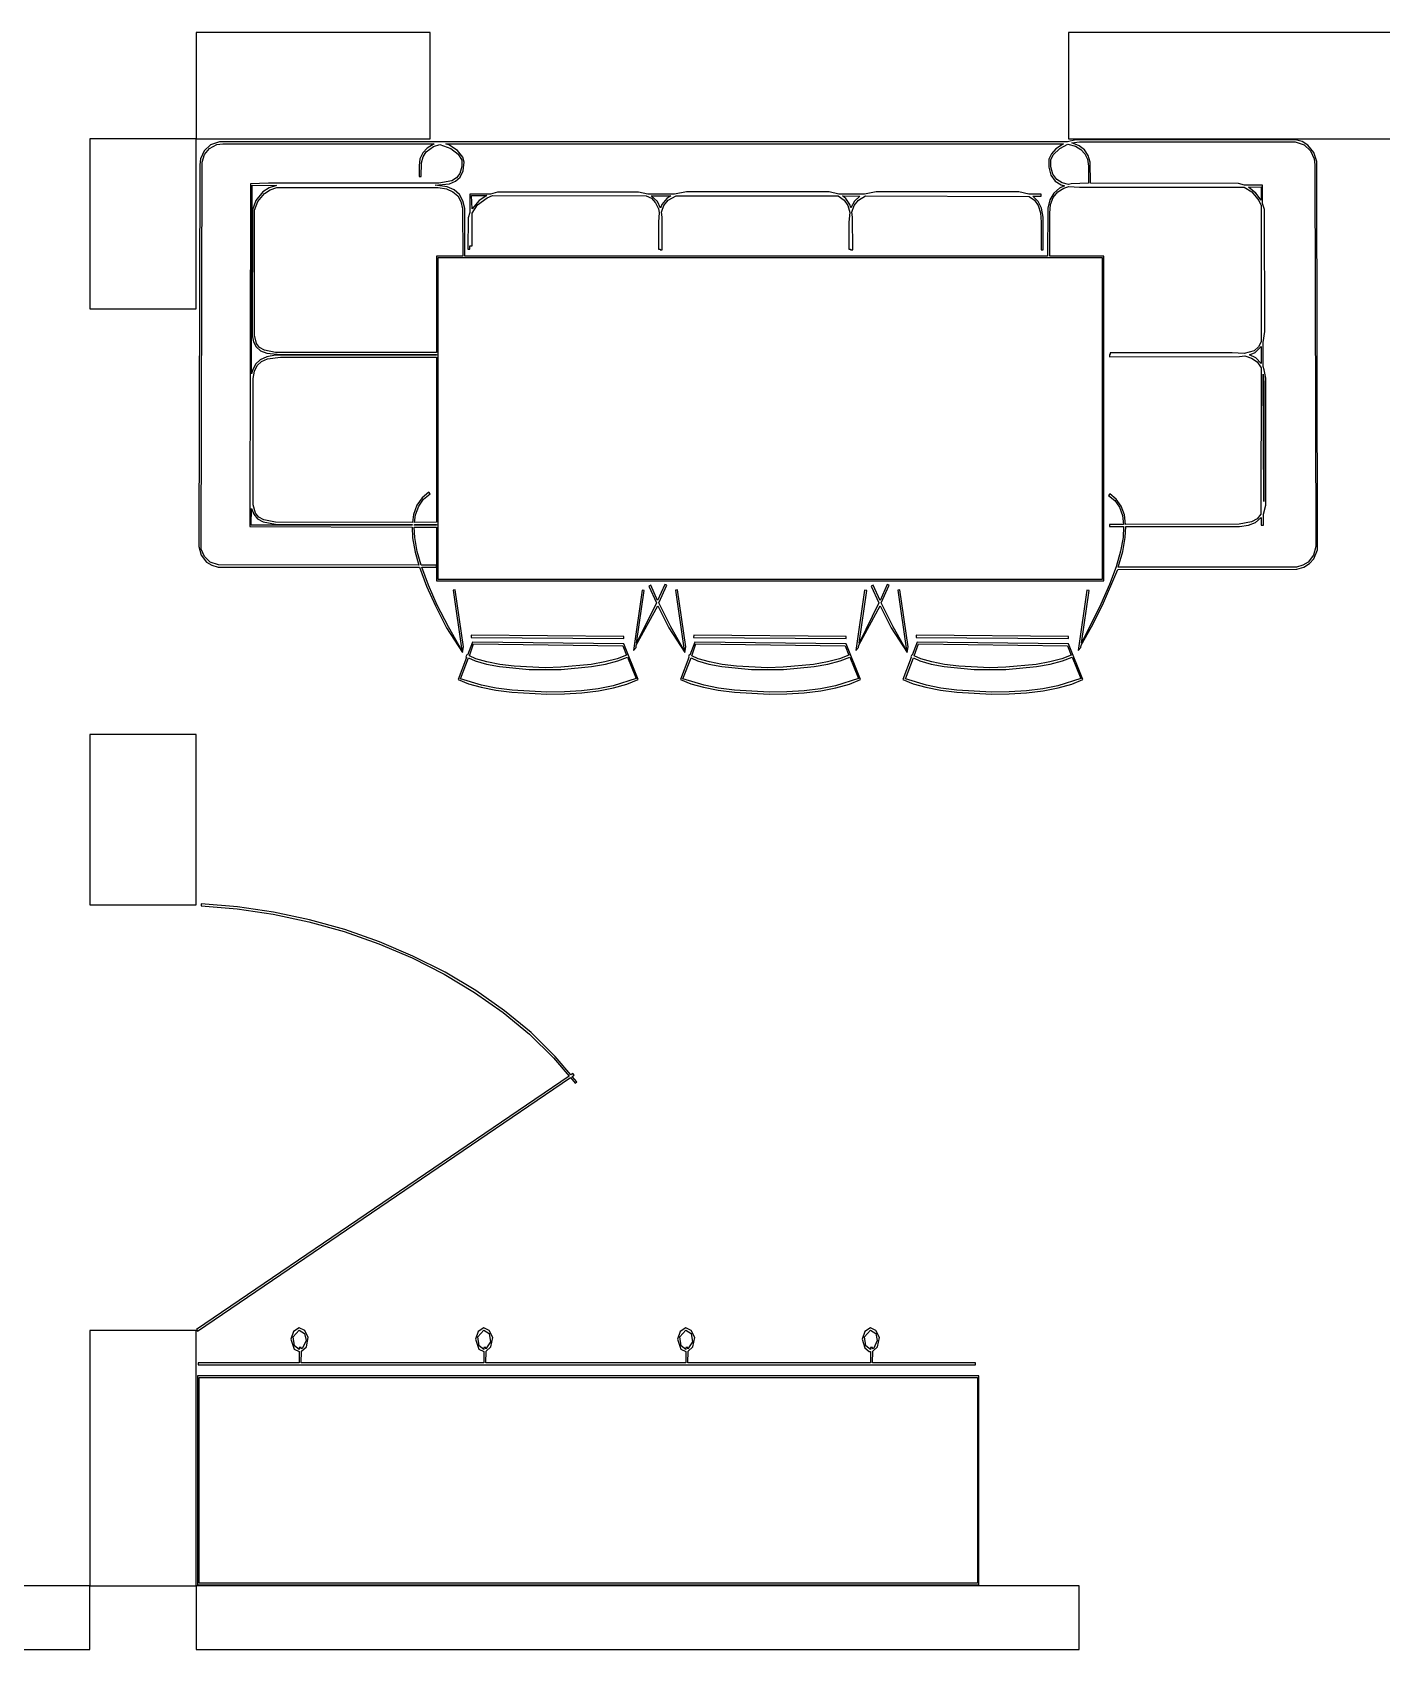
# Model space of a CAD drawing. Header units: metres. Extents: x -12.3 to 21.7, y -8.9 to 7.5.
# Drawn here: x 13.365 to 16.536, y -4.55 to -0.75 of the extents above; entities that cross this region are included whole.
import ezdxf

# ---------------------------------------------------------------- set-up
doc = ezdxf.new("R2010")
doc.units = ezdxf.units.M

msp = doc.modelspace()

# ---------------------------------------------------------------- linework, layer by layer
for p, q in [((14.3, -0.75), (13.75, -0.75)), ((13.75, -0.75), (13.75, -1)), ((14.3, -1), (14.3, -0.75)), ((16.7, -0.75), (15.8, -0.75)), ((15.8, -0.75), (15.8, -1)), ((13.75, -1), (13.5, -1)), ((13.5, -1), (13.5, -1.39999)), ((13.75, -1), (14.3, -1)), ((13.75, -1.39999), (13.75, -1)), ((13.7839, -1.01468), (13.7689, -1.02864)), ((13.7697, -1.0368), (13.7814, -1.02257)), ((13.7814, -1.02257), (13.7984, -1.01384)), ((13.8046, -1.00752), (13.7839, -1.01468)), ((13.7984, -1.01384), (13.8127, -1.01199)), ((15.7976, -1.00752), (13.8046, -1.00752)), ((13.8127, -1.01199), (14.3094, -1.01199)), ((14.2926, -1.02179), (14.2824, -1.03328)), ((14.2908, -1.03047), (14.308, -1.01793)), ((14.3094, -1.01199), (14.2926, -1.02179)), ((14.308, -1.01793), (14.3228, -1.01314)), ((14.3228, -1.01314), (14.3485, -1.02255)), ((14.3436, -1.01445), (14.3367, -1.01166)), ((14.3367, -1.01166), (15.7882, -1.0117)), ((14.3639, -1.02736), (14.3436, -1.01445)), ((14.3485, -1.02255), (14.3656, -1.0359)), ((15.7703, -1.02359), (15.7597, -1.03513)), ((15.7638, -1.03796), (15.7797, -1.02257)), ((15.7882, -1.0117), (15.7703, -1.02359)), ((15.7797, -1.02257), (15.7983, -1.01265)), ((15.817, -1.00255), (15.7976, -1.00752)), ((15.7983, -1.01265), (15.8161, -1.0175)), ((15.8, -1), (16.7, -1)), ((15.8078, -1.00951), (15.8256, -1.007)), ((15.8252, -1.01653), (15.8078, -1.00951)), ((15.8161, -1.0175), (15.8287, -1.02489)), ((16.3335, -1.00256), (15.817, -1.00255)), ((15.8375, -1.02625), (15.8252, -1.01653)), ((15.8256, -1.007), (16.3329, -1.00752)), ((15.8287, -1.02489), (15.8383, -1.03514)), ((16.3329, -1.00752), (16.3535, -1.01468)), ((16.3492, -1.00685), (16.3335, -1.00256)), ((16.3624, -1.0148), (16.3492, -1.00685)), ((16.3535, -1.01468), (16.3686, -1.02864)), ((16.3766, -1.03206), (16.3624, -1.0148)), ((13.7586, -1.06126), (13.756, -1.95808)), ((13.7603, -1.04727), (13.7586, -1.06126)), ((13.7689, -1.02864), (13.7603, -1.04727)), ((13.7621, -1.96396), (13.764, -1.05476)), ((13.764, -1.05476), (13.7697, -1.0368)), ((14.276, -1.04752), (14.2738, -1.06389)), ((14.2738, -1.06389), (14.2738, -1.08833)), ((14.2824, -1.03328), (14.276, -1.04752)), ((14.2788, -1.08833), (14.2793, -1.0562)), ((14.2793, -1.0562), (14.2832, -1.04214)), ((14.2832, -1.04214), (14.2908, -1.03047)), ((14.3769, -1.04358), (14.3639, -1.02736)), ((14.3656, -1.0359), (14.3742, -1.05043)), ((14.3742, -1.05043), (14.3741, -1.06537)), ((14.3797, -1.05487), (14.3769, -1.04358)), ((14.3772, -1.07552), (14.3797, -1.05487)), ((15.7536, -1.04805), (15.7534, -1.06664)), ((15.7597, -1.03513), (15.7536, -1.04805)), ((15.7584, -1.04924), (15.7638, -1.03796)), ((15.7584, -1.06599), (15.7584, -1.04924)), ((15.8463, -1.0392), (15.8375, -1.02625)), ((15.8383, -1.03514), (15.8444, -1.04822)), ((15.8444, -1.04822), (15.8466, -1.06406)), ((15.851, -1.05511), (15.8463, -1.0392)), ((15.8516, -1.10414), (15.851, -1.05511)), ((16.3686, -1.02864), (16.3771, -1.04727)), ((16.3834, -1.05356), (16.3766, -1.03206)), ((16.3771, -1.04727), (16.3788, -1.06126)), ((16.3788, -1.06126), (16.3814, -1.95808)), ((16.3851, -1.96619), (16.3834, -1.05356)), ((14.2738, -1.08833), (14.2788, -1.08833)), ((14.3508, -1.09866), (14.3205, -1.10399)), ((14.3454, -1.10571), (14.3593, -1.09996)), ((14.3618, -1.09192), (14.3508, -1.09866)), ((14.3593, -1.09996), (14.3701, -1.09023)), ((14.3697, -1.08136), (14.3618, -1.09192)), ((14.3741, -1.06537), (14.3697, -1.08136)), ((14.3701, -1.09023), (14.3772, -1.07552)), ((15.7534, -1.06664), (15.7588, -1.08574)), ((15.7633, -1.08356), (15.7584, -1.06599)), ((15.7588, -1.08574), (15.769, -1.09938)), ((15.7723, -1.09566), (15.7633, -1.08356)), ((15.769, -1.09938), (15.7829, -1.10789)), ((15.7848, -1.10327), (15.7723, -1.09566)), ((15.8466, -1.06406), (15.8466, -1.10414)), ((13.8779, -1.10561), (13.8759, -1.91139)), ((13.9201, -1.10414), (13.8779, -1.10561)), ((13.8803, -1.55215), (13.8815, -1.10915)), ((13.8815, -1.10915), (13.9391, -1.10988)), ((13.907, -1.12503), (13.8904, -1.14484)), ((13.8947, -1.14737), (13.9103, -1.12885)), ((13.9219, -1.11533), (13.907, -1.12503)), ((13.9103, -1.12885), (13.9241, -1.11983)), ((14.3205, -1.10399), (13.9201, -1.10414)), ((13.9391, -1.10988), (13.9219, -1.11533)), ((13.9241, -1.11983), (13.9398, -1.11482)), ((13.9398, -1.11482), (14.319, -1.11456)), ((14.3118, -1.10915), (14.3454, -1.10571)), ((14.3396, -1.11308), (14.3118, -1.10915)), ((14.319, -1.11456), (14.3382, -1.11787)), ((14.3382, -1.11787), (14.3534, -1.12442)), ((14.356, -1.12018), (14.3396, -1.11308)), ((14.3534, -1.12442), (14.3647, -1.13414)), ((14.3685, -1.13095), (14.356, -1.12018)), ((14.3647, -1.13414), (14.3723, -1.14731)), ((14.3769, -1.14549), (14.3685, -1.13095)), ((14.4416, -1.12996), (14.3934, -1.12996)), ((14.3934, -1.12996), (14.3934, -1.17348)), ((14.3969, -1.1335), (14.4334, -1.13354)), ((14.3983, -1.16432), (14.3969, -1.1335)), ((14.4112, -1.15564), (14.4335, -1.13899)), ((14.4334, -1.13354), (14.4148, -1.14548)), ((14.4335, -1.13899), (14.4465, -1.13356)), ((14.4579, -1.12561), (14.4416, -1.12996)), ((14.4465, -1.13356), (14.8076, -1.13394)), ((14.7896, -1.12535), (14.4579, -1.12561)), ((14.8111, -1.12996), (14.7896, -1.12535)), ((14.8076, -1.13394), (14.8197, -1.13995)), ((14.8741, -1.12996), (14.8111, -1.12996)), ((14.834, -1.14757), (14.8194, -1.13396)), ((14.8194, -1.13396), (14.8651, -1.13402)), ((14.8197, -1.13995), (14.8298, -1.15036)), ((14.8651, -1.13402), (14.8557, -1.14043)), ((14.859, -1.14418), (14.8777, -1.13402)), ((14.9022, -1.1244), (14.8741, -1.12996)), ((14.8777, -1.13402), (15.2584, -1.13445)), ((15.2373, -1.12442), (14.9022, -1.1244)), ((15.2606, -1.12996), (15.2373, -1.12442)), ((15.2584, -1.13445), (15.2729, -1.14418)), ((15.3208, -1.12996), (15.2606, -1.12996)), ((15.2765, -1.14073), (15.2689, -1.13446)), ((15.2689, -1.13446), (15.3099, -1.13513)), ((15.3099, -1.13513), (15.2968, -1.14696)), ((15.3061, -1.14418), (15.3229, -1.13451)), ((15.3483, -1.1244), (15.3208, -1.12996)), ((15.3229, -1.13451), (15.7074, -1.13553)), ((15.6832, -1.12442), (15.3483, -1.1244)), ((15.7069, -1.12996), (15.6832, -1.12442)), ((15.7355, -1.12996), (15.7069, -1.12996)), ((15.7074, -1.13553), (15.7197, -1.14418)), ((15.7286, -1.14716), (15.7163, -1.13495)), ((15.7163, -1.13495), (15.7355, -1.13496)), ((15.7355, -1.13496), (15.7355, -1.12996)), ((15.7651, -1.12776), (15.7558, -1.14368)), ((15.7579, -1.15421), (15.7642, -1.13774)), ((15.7642, -1.13774), (15.7747, -1.12511)), ((15.7788, -1.11592), (15.7651, -1.12776)), ((15.7747, -1.12511), (15.7891, -1.11618)), ((15.7904, -1.11043), (15.7788, -1.11592)), ((15.7829, -1.10789), (15.7904, -1.11043)), ((15.8001, -1.10744), (15.7848, -1.10327)), ((15.7891, -1.11618), (15.8004, -1.1125)), ((15.8066, -1.10596), (15.8001, -1.10744)), ((15.8004, -1.1125), (15.8256, -1.11414)), ((15.8466, -1.10414), (15.8066, -1.10596)), ((15.8256, -1.11414), (16.2126, -1.11414)), ((16.1992, -1.10493), (15.8516, -1.10414)), ((16.2135, -1.10915), (16.1992, -1.10493)), ((16.2126, -1.11414), (16.2304, -1.12503)), ((16.256, -1.10915), (16.2135, -1.10915)), ((16.2231, -1.11389), (16.2525, -1.11269)), ((16.2404, -1.12766), (16.2231, -1.11389)), ((16.2304, -1.12503), (16.2471, -1.14484)), ((16.2525, -1.14442), (16.2404, -1.12766)), ((16.2525, -1.11269), (16.2525, -1.14442)), ((16.2561, -1.15198), (16.256, -1.10915)), ((13.882, -1.16725), (13.8818, -1.46184)), ((13.8904, -1.14484), (13.882, -1.16725)), ((13.8868, -1.4614), (13.887, -1.16801)), ((13.887, -1.16801), (13.8947, -1.14737)), ((14.3723, -1.14731), (14.3762, -1.16443)), ((14.3762, -1.16443), (14.3768, -1.27553)), ((14.3812, -1.16389), (14.3769, -1.14549)), ((14.3817, -1.27553), (14.3812, -1.16389)), ((14.3934, -1.17348), (14.3893, -1.18605)), ((14.4148, -1.14548), (14.3983, -1.16432)), ((14.3984, -1.17458), (14.4112, -1.15564)), ((14.3984, -1.25191), (14.3984, -1.17458)), ((14.8298, -1.15036), (14.8365, -1.16502)), ((14.841, -1.16277), (14.834, -1.14757)), ((14.8381, -1.173), (14.8361, -1.19577)), ((14.8365, -1.16502), (14.8381, -1.173)), ((14.8446, -1.15453), (14.841, -1.16277)), ((14.8434, -1.17273), (14.849, -1.15689)), ((14.8448, -1.18396), (14.8434, -1.17273)), ((14.8557, -1.14043), (14.8446, -1.15453)), ((14.849, -1.15689), (14.859, -1.14418)), ((15.2729, -1.14418), (15.2812, -1.15689)), ((15.2858, -1.15483), (15.2765, -1.14073)), ((15.2812, -1.15689), (15.2858, -1.17303)), ((15.2858, -1.17303), (15.2838, -1.19579)), ((15.2886, -1.16255), (15.2858, -1.15483)), ((15.2968, -1.14696), (15.2886, -1.16255)), ((15.291, -1.17264), (15.2964, -1.15689)), ((15.2924, -1.18394), (15.291, -1.17264)), ((15.2964, -1.15689), (15.3061, -1.14418)), ((15.7197, -1.14418), (15.7285, -1.15689)), ((15.7285, -1.15689), (15.7338, -1.17401)), ((15.7363, -1.16338), (15.7286, -1.14716)), ((15.7338, -1.17401), (15.7356, -1.19588)), ((15.7401, -1.18391), (15.7363, -1.16338)), ((15.7513, -1.16336), (15.7507, -1.27553)), ((15.7558, -1.14368), (15.7513, -1.16336)), ((15.7557, -1.17458), (15.7579, -1.15421)), ((15.7557, -1.27553), (15.7557, -1.17458)), ((16.2471, -1.14484), (16.2525, -1.15659)), ((16.2525, -1.15659), (16.2527, -1.47702)), ((16.2603, -1.16649), (16.2561, -1.15198)), ((16.261, -1.45316), (16.2603, -1.16649)), ((14.3893, -1.18605), (14.3884, -1.25955)), ((14.8361, -1.19577), (14.8361, -1.25957)), ((14.8452, -1.26115), (14.8448, -1.18396)), ((15.2838, -1.19579), (15.2838, -1.25957)), ((15.2929, -1.26115), (15.2924, -1.18394)), ((15.7356, -1.19588), (15.7356, -1.26115)), ((15.7406, -1.26115), (15.7401, -1.18391)), ((14.3934, -1.25955), (14.3934, -1.25191)), ((14.3934, -1.25191), (14.3984, -1.25191)), ((14.3768, -1.27553), (14.315, -1.27553)), ((14.315, -1.27553), (14.315, -1.50208)), ((14.3186, -2.03535), (14.3186, -1.27907)), ((14.3186, -1.27907), (15.8793, -1.27907)), ((15.7507, -1.27553), (14.3817, -1.27553)), ((14.3884, -1.25955), (14.3934, -1.25955)), ((14.8361, -1.25957), (14.8402, -1.25957)), ((14.8402, -1.25957), (14.8402, -1.26115)), ((14.8402, -1.26115), (14.8452, -1.26115)), ((15.2838, -1.25957), (15.2879, -1.25957)), ((15.2879, -1.25957), (15.2879, -1.26115)), ((15.2879, -1.26115), (15.2929, -1.26115)), ((15.7356, -1.26115), (15.7406, -1.26115)), ((15.8828, -1.27553), (15.7557, -1.27553)), ((15.8793, -1.27907), (15.8793, -2.03535)), ((15.8828, -2.03889), (15.8828, -1.27553)), ((13.5, -1.39999), (13.75, -1.39999)), ((13.8818, -1.46184), (13.8848, -1.47702)), ((13.8848, -1.47702), (13.8911, -1.48907)), ((13.8919, -1.48108), (13.8868, -1.4614)), ((13.8991, -1.49017), (13.8919, -1.48108)), ((16.2527, -1.47702), (16.2463, -1.48907)), ((16.2571, -1.53551), (16.2574, -1.47862)), ((16.2574, -1.47862), (16.261, -1.45316)), ((13.9004, -1.51915), (13.8893, -1.52994)), ((13.8911, -1.48907), (13.9015, -1.49805)), ((13.9102, -1.49677), (13.8991, -1.49017)), ((13.9159, -1.51205), (13.9004, -1.51915)), ((13.9015, -1.49805), (13.9164, -1.504)), ((13.9032, -1.5233), (13.9174, -1.51685)), ((13.9367, -1.50195), (13.9102, -1.49677)), ((13.9363, -1.50856), (13.9159, -1.51205)), ((13.9164, -1.504), (13.9484, -1.50731)), ((13.9174, -1.51685), (13.9484, -1.51312)), ((14.315, -1.50839), (13.9363, -1.50856)), ((14.315, -1.50208), (13.9367, -1.50195)), ((13.9484, -1.50731), (14.315, -1.50708)), ((13.9484, -1.51312), (14.315, -1.5134)), ((14.315, -1.50708), (14.315, -1.50839)), ((14.315, -1.5134), (14.315, -1.90106)), ((15.8978, -1.50731), (15.8962, -1.50731)), ((15.8962, -1.50731), (15.8962, -1.51231)), ((15.8962, -1.51231), (16.2014, -1.51193)), ((16.1843, -1.50311), (15.8978, -1.50311)), ((15.8978, -1.50311), (15.8978, -1.50731)), ((16.2128, -1.50494), (16.1843, -1.50311)), ((16.2014, -1.51193), (16.2144, -1.51041)), ((16.2359, -1.49805), (16.2128, -1.50494)), ((16.2144, -1.51041), (16.2299, -1.51515)), ((16.2249, -1.508), (16.2385, -1.50235)), ((16.2399, -1.51501), (16.2249, -1.508)), ((16.2299, -1.51515), (16.2431, -1.52408)), ((16.2463, -1.48907), (16.2359, -1.49805)), ((16.2385, -1.50235), (16.2527, -1.48833)), ((16.2527, -1.52788), (16.2399, -1.51501)), ((16.2527, -1.48833), (16.2527, -1.52788)), ((13.8822, -1.54448), (13.8803, -1.55215)), ((13.8893, -1.52994), (13.8822, -1.54448)), ((13.8838, -1.56329), (13.887, -1.54599)), ((13.887, -1.54599), (13.8933, -1.53284)), ((13.8933, -1.53284), (13.9032, -1.5233)), ((16.2431, -1.52408), (16.2528, -1.53816)), ((16.2528, -1.53816), (16.2522, -1.8824)), ((16.26, -1.54297), (16.2571, -1.53551)), ((16.259, -1.85202), (16.2574, -1.55319)), ((16.2574, -1.55319), (16.259, -1.57355)), ((16.2636, -1.56247), (16.26, -1.54297)), ((13.8838, -1.86031), (13.8838, -1.56329)), ((16.259, -1.57355), (16.259, -1.85202)), ((16.2636, -1.8613), (16.2636, -1.56247)), ((13.8896, -1.87987), (13.8838, -1.86031)), ((14.2686, -1.86099), (14.2607, -1.8826)), ((14.2809, -1.84343), (14.2686, -1.86099)), ((14.273, -1.86331), (14.2846, -1.84683)), ((14.297, -1.8304), (14.2809, -1.84343)), ((14.2846, -1.84683), (14.3001, -1.83429)), ((14.3001, -1.83429), (14.297, -1.8304)), ((15.8968, -1.83429), (15.8937, -1.83818)), ((15.8937, -1.83818), (15.9087, -1.85025)), ((15.9123, -1.84683), (15.8968, -1.83429)), ((15.9087, -1.85025), (15.9195, -1.86562)), ((15.9239, -1.86331), (15.9123, -1.84683)), ((16.2579, -1.88193), (16.2636, -1.8613)), ((13.8795, -1.90787), (13.8801, -1.86879)), ((13.8801, -1.86879), (13.8853, -1.8824)), ((13.8853, -1.8824), (13.8943, -1.89291)), ((13.8974, -1.88904), (13.8896, -1.87987)), ((13.8943, -1.89291), (13.9076, -1.90038)), ((13.9094, -1.89571), (13.8974, -1.88904)), ((13.9366, -1.90092), (13.9094, -1.89571)), ((14.2607, -1.8826), (14.2583, -1.90129)), ((14.2633, -1.90129), (14.2656, -1.88377)), ((14.2656, -1.88377), (14.273, -1.86331)), ((15.9195, -1.86562), (15.9265, -1.88496)), ((15.9314, -1.88377), (15.9239, -1.86331)), ((15.9265, -1.88496), (15.9292, -1.90628)), ((15.9342, -1.90628), (15.9314, -1.88377)), ((16.2431, -1.89291), (16.2299, -1.90038)), ((16.2395, -1.90138), (16.253, -1.88986)), ((16.2522, -1.8824), (16.2431, -1.89291)), ((16.253, -1.88986), (16.253, -1.90788)), ((16.258, -1.90787), (16.2579, -1.88193)), ((13.8759, -1.91139), (14.2576, -1.91269)), ((14.2574, -1.90787), (13.8795, -1.90787)), ((13.9076, -1.90038), (13.9363, -1.90591)), ((13.9363, -1.90591), (14.2577, -1.90628)), ((14.2583, -1.90129), (13.9366, -1.90092)), ((14.2577, -1.90628), (14.2574, -1.90787)), ((14.2576, -1.91269), (14.2587, -1.93764)), ((14.2587, -1.93764), (14.2647, -1.97122)), ((14.2625, -1.90787), (14.2627, -1.90628)), ((14.315, -1.90793), (14.2625, -1.90787)), ((14.2637, -1.93709), (14.2626, -1.9127)), ((14.2626, -1.9127), (14.315, -1.91292)), ((14.2627, -1.90628), (14.315, -1.90605)), ((14.315, -1.90106), (14.2633, -1.90129)), ((14.2696, -1.97009), (14.2637, -1.93709)), ((14.315, -1.90605), (14.315, -1.90793)), ((14.315, -1.91292), (14.315, -2.03889)), ((15.9292, -1.90628), (15.8962, -1.90628)), ((15.8962, -1.90628), (15.8962, -1.91129)), ((15.8962, -1.91129), (15.9294, -1.91129)), ((15.9282, -1.93654), (15.9224, -1.96896)), ((15.9273, -1.97009), (15.9332, -1.93709)), ((15.9294, -1.91129), (15.9282, -1.93654)), ((15.9332, -1.93709), (15.9344, -1.91129)), ((16.2012, -1.90591), (15.9342, -1.90628)), ((15.9344, -1.91129), (16.2015, -1.9109)), ((16.2299, -1.90038), (16.2012, -1.90591)), ((16.2015, -1.9109), (16.2227, -1.90782)), ((16.2227, -1.90782), (16.2395, -1.90138)), ((16.253, -1.90788), (16.258, -1.90787)), ((13.756, -1.95808), (13.7619, -1.97821)), ((13.7695, -1.98138), (13.7621, -1.96396)), ((14.2647, -1.97122), (14.2735, -2.00182)), ((14.2787, -2.00182), (14.2696, -1.97009)), ((15.9224, -1.96896), (15.9118, -2.00587)), ((15.9168, -2.00681), (15.9273, -1.97009)), ((16.3814, -1.95808), (16.3756, -1.97821)), ((16.3762, -1.98698), (16.3851, -1.96619)), ((13.7619, -1.97821), (13.7746, -1.99452)), ((13.783, -1.99448), (13.7695, -1.98138)), ((13.7746, -1.99452), (13.7868, -2.00212)), ((13.8026, -2.0013), (13.783, -1.99448)), ((13.7868, -2.00212), (13.8019, -2.00626)), ((13.8019, -2.00626), (14.2749, -2.00681)), ((14.2735, -2.00182), (13.8026, -2.0013)), ((14.2749, -2.00681), (14.2913, -2.05113)), ((14.3148, -2.00182), (14.2787, -2.00182)), ((14.296, -2.04924), (14.2801, -2.00681)), ((14.2801, -2.00681), (14.3148, -2.00681)), ((14.3148, -2.00681), (14.3148, -2.00182)), ((15.8802, -2.09554), (15.916, -2.01181)), ((15.9118, -2.00587), (15.8963, -2.04733)), ((15.916, -2.01181), (16.3362, -2.01122)), ((16.3355, -2.00626), (15.9168, -2.00681)), ((16.3506, -2.00212), (16.3355, -2.00626)), ((16.3362, -2.01122), (16.3527, -2.0067)), ((16.3629, -1.99452), (16.3506, -2.00212)), ((16.3527, -2.0067), (16.3661, -1.99835)), ((16.3756, -1.97821), (16.3629, -1.99452)), ((16.3661, -1.99835), (16.3762, -1.98698)), ((14.2913, -2.05113), (14.3122, -2.0977)), ((14.3167, -2.09554), (14.296, -2.04924)), ((14.315, -2.03889), (15.8828, -2.03889)), ((15.8793, -2.03535), (14.3186, -2.03535)), ((14.8186, -2.04924), (14.814, -2.05128)), ((14.814, -2.05128), (14.8317, -2.09076)), ((14.8344, -2.08464), (14.8186, -2.04924)), ((14.8512, -2.0472), (14.8344, -2.08464)), ((14.8372, -2.09077), (14.8558, -2.04924)), ((14.8558, -2.04924), (14.8512, -2.0472)), ((15.3411, -2.04924), (15.3366, -2.05128)), ((15.3366, -2.05128), (15.3543, -2.09077)), ((15.357, -2.08464), (15.3411, -2.04924)), ((15.3738, -2.0472), (15.357, -2.08464)), ((15.3597, -2.09076), (15.3783, -2.04924)), ((15.3783, -2.04924), (15.3738, -2.0472)), ((15.8963, -2.04733), (15.8757, -2.09338)), ((14.3585, -2.05972), (14.3536, -2.06044)), ((14.3536, -2.06044), (14.3742, -2.20204)), ((14.3781, -2.19392), (14.3585, -2.05972)), ((14.7982, -2.06044), (14.7775, -2.20204)), ((14.7851, -2.18491), (14.8031, -2.06116)), ((14.8031, -2.06116), (14.7982, -2.06044)), ((14.8811, -2.05972), (14.8762, -2.06044)), ((14.8762, -2.06044), (14.8968, -2.20204)), ((14.9007, -2.19392), (14.8811, -2.05972)), ((15.3207, -2.06044), (15.3001, -2.20204)), ((15.3077, -2.18491), (15.3257, -2.06116)), ((15.3257, -2.06116), (15.3207, -2.06044)), ((15.4037, -2.05972), (15.3988, -2.06044)), ((15.3988, -2.06044), (15.4194, -2.20204)), ((15.4232, -2.19392), (15.4037, -2.05972)), ((15.8433, -2.06044), (15.8227, -2.20204)), ((15.8303, -2.18491), (15.8483, -2.06116)), ((15.8483, -2.06116), (15.8433, -2.06044)), ((14.3122, -2.0977), (14.3383, -2.14882)), ((14.3427, -2.14645), (14.3167, -2.09554)), ((14.7843, -2.19002), (14.8348, -2.0977)), ((14.8317, -2.09076), (14.7851, -2.18491)), ((14.8348, -2.0977), (14.8609, -2.14882)), ((14.8653, -2.14645), (14.8372, -2.09077)), ((15.3069, -2.19002), (15.3574, -2.0977)), ((15.3543, -2.09077), (15.3077, -2.18491)), ((15.3574, -2.0977), (15.3835, -2.14882)), ((15.3879, -2.14645), (15.3597, -2.09076)), ((15.8757, -2.09338), (15.8303, -2.18491)), ((15.8542, -2.14645), (15.8802, -2.09554)), ((14.3383, -2.14882), (14.3758, -2.20677)), ((14.3742, -2.20204), (14.3427, -2.14645)), ((14.8609, -2.14882), (14.8984, -2.20677)), ((14.8968, -2.20204), (14.8653, -2.14645)), ((15.3835, -2.14882), (15.421, -2.20677)), ((15.4194, -2.20204), (15.3879, -2.14645)), ((15.8295, -2.19005), (15.8542, -2.14645)), ((14.3758, -2.20677), (14.3781, -2.19392)), ((14.3991, -2.18298), (14.3875, -2.21307)), ((14.3921, -2.21507), (14.4019, -2.18712)), ((14.3966, -2.16661), (14.3965, -2.17162)), ((14.3965, -2.17162), (14.7551, -2.17432)), ((14.7551, -2.16931), (14.3966, -2.16661)), ((14.7551, -2.18707), (14.3991, -2.18298)), ((14.4019, -2.18712), (14.7523, -2.19119)), ((14.7523, -2.19119), (14.7614, -2.21313)), ((14.7551, -2.17432), (14.7551, -2.16931)), ((14.7887, -2.27026), (14.7551, -2.18707)), ((14.7775, -2.20204), (14.7836, -2.19536)), ((14.7836, -2.19536), (14.7843, -2.19002)), ((14.8984, -2.20677), (14.9007, -2.19392)), ((14.9217, -2.18298), (14.9101, -2.21307)), ((14.9147, -2.21507), (14.9245, -2.18712)), ((14.9192, -2.16661), (14.9191, -2.17162)), ((14.9191, -2.17162), (15.2777, -2.17432)), ((15.2777, -2.16931), (14.9192, -2.16661)), ((15.2777, -2.18707), (14.9217, -2.18298)), ((14.9245, -2.18712), (15.2749, -2.19119)), ((15.2749, -2.19119), (15.284, -2.21313)), ((15.2777, -2.17432), (15.2777, -2.16931)), ((15.3113, -2.27026), (15.2777, -2.18707)), ((15.3001, -2.20204), (15.3061, -2.19536)), ((15.3061, -2.19536), (15.3069, -2.19002)), ((15.421, -2.20677), (15.4232, -2.19392)), ((15.4443, -2.18298), (15.4327, -2.21306)), ((15.4373, -2.21506), (15.4471, -2.18712)), ((15.4418, -2.16661), (15.4417, -2.17162)), ((15.4417, -2.17162), (15.8002, -2.17432)), ((15.8003, -2.16931), (15.4418, -2.16661)), ((15.8003, -2.18707), (15.4443, -2.18298)), ((15.4471, -2.18712), (15.7975, -2.19119)), ((15.7975, -2.19119), (15.8065, -2.21315)), ((15.8002, -2.17432), (15.8003, -2.16931)), ((15.8339, -2.27026), (15.8003, -2.18707)), ((15.8227, -2.20204), (15.8287, -2.19536)), ((15.8287, -2.19536), (15.8295, -2.19005)), ((14.3854, -2.21854), (14.3655, -2.27026)), ((14.3714, -2.26875), (14.3903, -2.21974)), ((14.3861, -2.21248), (14.3841, -2.21706)), ((14.3841, -2.21706), (14.3854, -2.21854)), ((14.3875, -2.21307), (14.3861, -2.21248)), ((14.3903, -2.21974), (14.4057, -2.22644)), ((14.4073, -2.22173), (14.3921, -2.21507)), ((14.4057, -2.22644), (14.4322, -2.23412)), ((14.4334, -2.22925), (14.4073, -2.22173)), ((14.4322, -2.23412), (14.4629, -2.24008)), ((14.4637, -2.23514), (14.4334, -2.22925)), ((14.4629, -2.24008), (14.5327, -2.2469)), ((14.4972, -2.23936), (14.4637, -2.23514)), ((14.5699, -2.24275), (14.4972, -2.23936)), ((14.6072, -2.2419), (14.5699, -2.24275)), ((14.6785, -2.23514), (14.6072, -2.2419)), ((14.6074, -2.2469), (14.6793, -2.24008)), ((14.7107, -2.22923), (14.6785, -2.23514)), ((14.6793, -2.24008), (14.7118, -2.23412)), ((14.7392, -2.22168), (14.7107, -2.22923)), ((14.7118, -2.23412), (14.7407, -2.22644)), ((14.7614, -2.21313), (14.7392, -2.22168)), ((14.7407, -2.22644), (14.7633, -2.21776)), ((14.7633, -2.21776), (14.7841, -2.26836)), ((14.908, -2.21854), (14.8881, -2.27026)), ((14.894, -2.26875), (14.9129, -2.21974)), ((14.9087, -2.21248), (14.9067, -2.21706)), ((14.9067, -2.21706), (14.908, -2.21854)), ((14.9101, -2.21307), (14.9087, -2.21248)), ((14.9129, -2.21974), (14.9283, -2.22644)), ((14.93, -2.22173), (14.9147, -2.21507)), ((14.9283, -2.22644), (14.9548, -2.23412)), ((14.956, -2.22925), (14.93, -2.22173)), ((14.9548, -2.23412), (14.9855, -2.24008)), ((14.9863, -2.23514), (14.956, -2.22925)), ((14.9855, -2.24008), (15.0553, -2.2469)), ((15.0198, -2.23936), (14.9863, -2.23514)), ((15.0925, -2.24275), (15.0198, -2.23936)), ((15.1298, -2.2419), (15.0925, -2.24275)), ((15.2011, -2.23514), (15.1298, -2.2419)), ((15.13, -2.2469), (15.2019, -2.24008)), ((15.2333, -2.22923), (15.2011, -2.23514)), ((15.2019, -2.24008), (15.2344, -2.23412)), ((15.2618, -2.22168), (15.2333, -2.22923)), ((15.2344, -2.23412), (15.2633, -2.22644)), ((15.284, -2.21313), (15.2618, -2.22168)), ((15.2633, -2.22644), (15.2859, -2.21776)), ((15.2859, -2.21776), (15.3067, -2.26836)), ((15.4306, -2.21854), (15.4106, -2.27026)), ((15.4166, -2.26875), (15.4355, -2.21973)), ((15.4314, -2.21248), (15.4294, -2.21706)), ((15.4294, -2.21706), (15.4306, -2.21854)), ((15.4327, -2.21306), (15.4314, -2.21248)), ((15.4355, -2.21973), (15.4509, -2.22644)), ((15.4526, -2.22173), (15.4373, -2.21506)), ((15.4509, -2.22644), (15.4774, -2.23412)), ((15.4786, -2.22925), (15.4526, -2.22173)), ((15.4774, -2.23412), (15.5081, -2.24008)), ((15.5089, -2.23514), (15.4786, -2.22925)), ((15.5081, -2.24008), (15.5779, -2.2469)), ((15.5424, -2.23936), (15.5089, -2.23514)), ((15.6152, -2.24275), (15.5424, -2.23936)), ((15.6524, -2.2419), (15.6152, -2.24275)), ((15.7238, -2.23514), (15.6524, -2.2419)), ((15.6526, -2.2469), (15.7245, -2.24008)), ((15.7559, -2.22923), (15.7238, -2.23514)), ((15.7245, -2.24008), (15.757, -2.23412)), ((15.7844, -2.22168), (15.7559, -2.22923)), ((15.757, -2.23412), (15.7859, -2.22644)), ((15.8065, -2.21315), (15.7844, -2.22168)), ((15.7859, -2.22644), (15.8084, -2.21777)), ((15.8084, -2.21777), (15.8293, -2.26836)), ((14.3655, -2.27026), (14.3898, -2.28038)), ((14.4209, -2.28397), (14.3714, -2.26875)), ((14.5327, -2.2469), (14.6074, -2.2469)), ((14.7841, -2.26836), (14.7297, -2.28548)), ((14.7624, -2.28142), (14.7887, -2.27026)), ((14.8881, -2.27026), (14.9124, -2.28038)), ((14.9435, -2.28397), (14.894, -2.26875)), ((15.0553, -2.2469), (15.13, -2.2469)), ((15.3067, -2.26836), (15.2523, -2.28548)), ((15.285, -2.28142), (15.3113, -2.27026)), ((15.4106, -2.27026), (15.435, -2.28038)), ((15.4661, -2.28397), (15.4166, -2.26875)), ((15.5779, -2.2469), (15.6526, -2.2469)), ((15.8293, -2.26836), (15.7749, -2.28548)), ((15.8076, -2.28142), (15.8339, -2.27026)), ((14.3898, -2.28038), (14.4197, -2.28883)), ((14.4197, -2.28883), (14.4542, -2.29559)), ((14.455, -2.29065), (14.4209, -2.28397)), ((14.4542, -2.29559), (14.4921, -2.30058)), ((14.4926, -2.29561), (14.455, -2.29065)), ((14.4921, -2.30058), (14.5738, -2.30505)), ((14.5739, -2.30005), (14.4926, -2.29561)), ((14.5738, -2.30505), (14.6155, -2.30441)), ((14.6153, -2.29942), (14.5739, -2.30005)), ((14.6559, -2.29681), (14.6153, -2.29942)), ((14.6155, -2.30441), (14.6563, -2.30179)), ((14.6944, -2.29218), (14.6559, -2.29681)), ((14.6563, -2.30179), (14.6951, -2.29712)), ((14.7297, -2.28548), (14.6944, -2.29218)), ((14.6951, -2.29712), (14.7308, -2.29034)), ((14.7308, -2.29034), (14.7624, -2.28142)), ((14.9124, -2.28038), (14.9423, -2.28883)), ((14.9423, -2.28883), (14.9768, -2.29559)), ((14.9776, -2.29065), (14.9435, -2.28397)), ((14.9768, -2.29559), (15.0147, -2.30058)), ((15.0152, -2.29561), (14.9776, -2.29065)), ((15.0147, -2.30058), (15.0964, -2.30505)), ((15.0965, -2.30005), (15.0152, -2.29561)), ((15.0964, -2.30505), (15.1381, -2.30441)), ((15.1379, -2.29942), (15.0965, -2.30005)), ((15.1785, -2.29681), (15.1379, -2.29942)), ((15.1381, -2.30441), (15.1789, -2.30179)), ((15.217, -2.29218), (15.1785, -2.29681)), ((15.1789, -2.30179), (15.2177, -2.29712)), ((15.2523, -2.28548), (15.217, -2.29218)), ((15.2177, -2.29712), (15.2534, -2.29034)), ((15.2534, -2.29034), (15.285, -2.28142)), ((15.435, -2.28038), (15.4649, -2.28883)), ((15.4649, -2.28883), (15.4994, -2.29559)), ((15.5002, -2.29065), (15.4661, -2.28397)), ((15.4994, -2.29559), (15.5372, -2.30058)), ((15.5378, -2.29561), (15.5002, -2.29065)), ((15.5372, -2.30058), (15.619, -2.30505)), ((15.619, -2.30005), (15.5378, -2.29561)), ((15.6605, -2.29942), (15.619, -2.30005)), ((15.619, -2.30505), (15.6607, -2.30441)), ((15.701, -2.29681), (15.6605, -2.29942)), ((15.6607, -2.30441), (15.7015, -2.30179)), ((15.7395, -2.29218), (15.701, -2.29681)), ((15.7015, -2.30179), (15.7403, -2.29712)), ((15.7749, -2.28548), (15.7395, -2.29218)), ((15.7403, -2.29712), (15.776, -2.29034)), ((15.776, -2.29034), (15.8076, -2.28142)), ((13.75, -2.39999), (13.5, -2.39999)), ((13.5, -2.39999), (13.5, -2.79999)), ((13.75, -2.79999), (13.75, -2.39999)), ((13.5, -2.79999), (13.75, -2.79999)), ((13.7618, -2.79762), (13.7614, -2.80261)), ((13.7614, -2.80261), (13.8462, -2.80937)), ((13.8468, -2.80441), (13.7618, -2.79762)), ((13.8462, -2.80937), (13.931, -2.82181)), ((13.9318, -2.81689), (13.8468, -2.80441)), ((13.931, -2.82181), (14.0151, -2.83975)), ((14.0163, -2.8349), (13.9318, -2.81689)), ((14.0151, -2.83975), (14.0979, -2.86301)), ((14.0994, -2.85825), (14.0163, -2.8349)), ((14.0979, -2.86301), (14.1789, -2.8914)), ((14.1807, -2.88675), (14.0994, -2.85825)), ((14.2595, -2.92023), (14.1807, -2.88675)), ((14.1789, -2.8914), (14.2574, -2.92476)), ((14.2574, -2.92476), (14.3328, -2.96288)), ((14.3352, -2.9585), (14.2595, -2.92023)), ((14.3328, -2.96288), (14.4043, -3.00558)), ((14.4071, -3.00139), (14.3352, -2.9585)), ((14.4745, -3.04872), (14.4071, -3.00139)), ((14.4043, -3.00558), (14.4715, -3.05269)), ((14.4715, -3.05269), (14.5336, -3.104)), ((14.537, -3.1003), (14.4745, -3.04872)), ((14.5336, -3.104), (14.5901, -3.15935)), ((14.5937, -3.15594), (14.537, -3.1003)), ((14.5901, -3.15935), (14.6264, -3.20221)), ((14.6306, -3.19939), (14.5937, -3.15594)), ((14.6264, -3.20221), (13.7507, -3.79774)), ((13.7535, -3.80188), (14.6297, -3.20605)), ((14.6297, -3.20605), (14.6404, -3.2187)), ((14.6354, -3.19612), (14.6306, -3.19939)), ((14.6338, -3.20322), (14.6382, -3.20026)), ((14.6442, -3.21547), (14.6338, -3.20322)), ((14.6382, -3.20026), (14.6354, -3.19612)), ((14.6404, -3.2187), (14.6442, -3.21547)), ((13.75, -3.79999), (13.5, -3.79999)), ((13.5, -3.79999), (13.5, -4.39999)), ((13.75, -4.39999), (13.75, -3.79999)), ((13.7507, -3.79774), (13.7535, -3.80188)), ((13.9782, -3.81483), (13.9918, -3.799)), ((13.9918, -3.79399), (13.9786, -3.80219)), ((14.005, -3.79987), (13.9918, -3.79399)), ((13.9918, -3.799), (14.0046, -3.80742)), ((14.0132, -3.81694), (14.005, -3.79987)), ((14.4121, -3.81483), (14.4258, -3.799)), ((14.4257, -3.79399), (14.4125, -3.80219)), ((14.4389, -3.79987), (14.4257, -3.79399)), ((14.4258, -3.799), (14.4386, -3.80742)), ((14.4471, -3.81694), (14.4389, -3.79987)), ((14.8869, -3.81483), (14.9005, -3.799)), ((14.9004, -3.79399), (14.8872, -3.80219)), ((14.9136, -3.79987), (14.9004, -3.79399)), ((14.9005, -3.799), (14.9133, -3.80742)), ((14.9218, -3.81694), (14.9136, -3.79987)), ((15.3208, -3.81483), (15.3344, -3.799)), ((15.3343, -3.79399), (15.3211, -3.80219)), ((15.3475, -3.79987), (15.3343, -3.79399)), ((15.3344, -3.799), (15.3472, -3.80742)), ((15.3557, -3.81694), (15.3475, -3.79987)), ((13.9786, -3.80219), (13.9726, -3.82022)), ((13.9726, -3.82022), (13.9805, -3.8436)), ((13.9813, -3.83595), (13.9782, -3.81483)), ((13.9918, -3.84473), (13.9813, -3.83595)), ((14.0082, -3.82376), (13.9996, -3.8418)), ((14.0046, -3.80742), (14.0082, -3.82376)), ((14.0089, -3.83829), (14.0132, -3.81694)), ((14.4125, -3.80219), (14.4065, -3.82022)), ((14.4065, -3.82022), (14.4144, -3.8436)), ((14.4152, -3.83595), (14.4121, -3.81483)), ((14.4257, -3.84473), (14.4152, -3.83595)), ((14.4416, -3.82712), (14.4307, -3.84352)), ((14.4386, -3.80742), (14.4416, -3.82712)), ((14.4428, -3.83829), (14.4471, -3.81694)), ((14.8872, -3.80219), (14.8812, -3.82022)), ((14.8812, -3.82022), (14.8891, -3.8436)), ((14.8899, -3.83595), (14.8869, -3.81483)), ((14.9004, -3.84473), (14.8899, -3.83595)), ((14.9163, -3.82712), (14.9054, -3.84352)), ((14.9133, -3.80742), (14.9163, -3.82712)), ((14.9175, -3.83829), (14.9218, -3.81694)), ((15.3211, -3.80219), (15.3151, -3.82022)), ((15.3151, -3.82022), (15.3211, -3.84111)), ((15.3239, -3.83595), (15.3208, -3.81483)), ((15.3343, -3.84473), (15.3239, -3.83595)), ((15.3507, -3.82376), (15.3421, -3.8418)), ((15.3472, -3.80742), (15.3507, -3.82376)), ((15.3514, -3.83829), (15.3557, -3.81694)), ((13.9918, -3.87592), (13.7545, -3.87592)), ((13.7545, -3.87592), (13.7545, -3.88091)), ((13.9805, -3.8436), (13.9918, -3.84972)), ((13.9968, -3.83987), (13.9918, -3.83987)), ((13.9918, -3.83987), (13.9918, -3.84473)), ((13.9918, -3.84972), (13.9918, -3.87592)), ((13.9968, -3.84352), (13.9968, -3.83987)), ((13.9996, -3.8418), (13.9968, -3.84352)), ((13.9968, -3.87592), (13.9975, -3.84868)), ((14.4257, -3.87592), (13.9968, -3.87592)), ((13.9975, -3.84868), (14.0089, -3.83829)), ((14.4144, -3.8436), (14.4257, -3.84972)), ((14.4307, -3.83987), (14.4257, -3.83987)), ((14.4257, -3.83987), (14.4257, -3.84473)), ((14.4257, -3.84972), (14.4257, -3.87592)), ((14.4307, -3.84352), (14.4307, -3.83987)), ((14.4307, -3.87592), (14.4315, -3.84868)), ((14.9004, -3.87592), (14.4307, -3.87592)), ((14.4315, -3.84868), (14.4428, -3.83829)), ((14.8891, -3.8436), (14.9004, -3.84972)), ((14.9054, -3.83987), (14.9004, -3.83987)), ((14.9004, -3.83987), (14.9004, -3.84473)), ((14.9004, -3.84972), (14.9004, -3.87592)), ((14.9054, -3.84352), (14.9054, -3.83987)), ((14.9054, -3.87592), (14.9062, -3.84868)), ((15.3343, -3.87592), (14.9054, -3.87592)), ((14.9062, -3.84868), (14.9175, -3.83829)), ((15.3211, -3.84111), (15.3319, -3.84946)), ((15.3319, -3.84946), (15.3343, -3.84972)), ((15.3393, -3.83987), (15.3343, -3.83987)), ((15.3343, -3.83987), (15.3343, -3.84473)), ((15.3343, -3.84972), (15.3343, -3.87592)), ((15.3393, -3.84352), (15.3393, -3.83987)), ((15.3421, -3.8418), (15.3393, -3.84352)), ((15.3393, -3.87592), (15.3401, -3.84868)), ((15.5812, -3.87592), (15.3393, -3.87592)), ((15.3401, -3.84868), (15.3514, -3.83829)), ((15.5812, -3.88091), (15.5812, -3.87592)), ((15.5896, -3.90681), (13.7533, -3.90681)), ((13.7533, -3.90681), (13.7533, -4.3974)), ((13.7545, -3.88091), (15.5812, -3.88091)), ((13.7569, -4.39386), (13.7569, -3.91035)), ((13.7569, -3.91035), (15.586, -3.91035)), ((15.586, -3.91035), (15.586, -4.39386)), ((15.5896, -4.3974), (15.5896, -3.90681)), ((13.5, -4.39999), (12.5, -4.39999)), ((13.5, -4.39999), (13.75, -4.39999)), ((13.5, -4.54999), (13.5, -4.39999)), ((15.825, -4.39999), (13.75, -4.39999)), ((13.75, -4.39999), (13.75, -4.54999)), ((13.7533, -4.3974), (15.5896, -4.3974)), ((15.586, -4.39386), (13.7569, -4.39386)), ((15.825, -4.54999), (15.825, -4.39999)), ((12.5, -4.54999), (13.5, -4.54999)), ((13.75, -4.54999), (15.825, -4.54999))]:
    msp.add_line(p, q)

doc.saveas('drawing.dxf')
